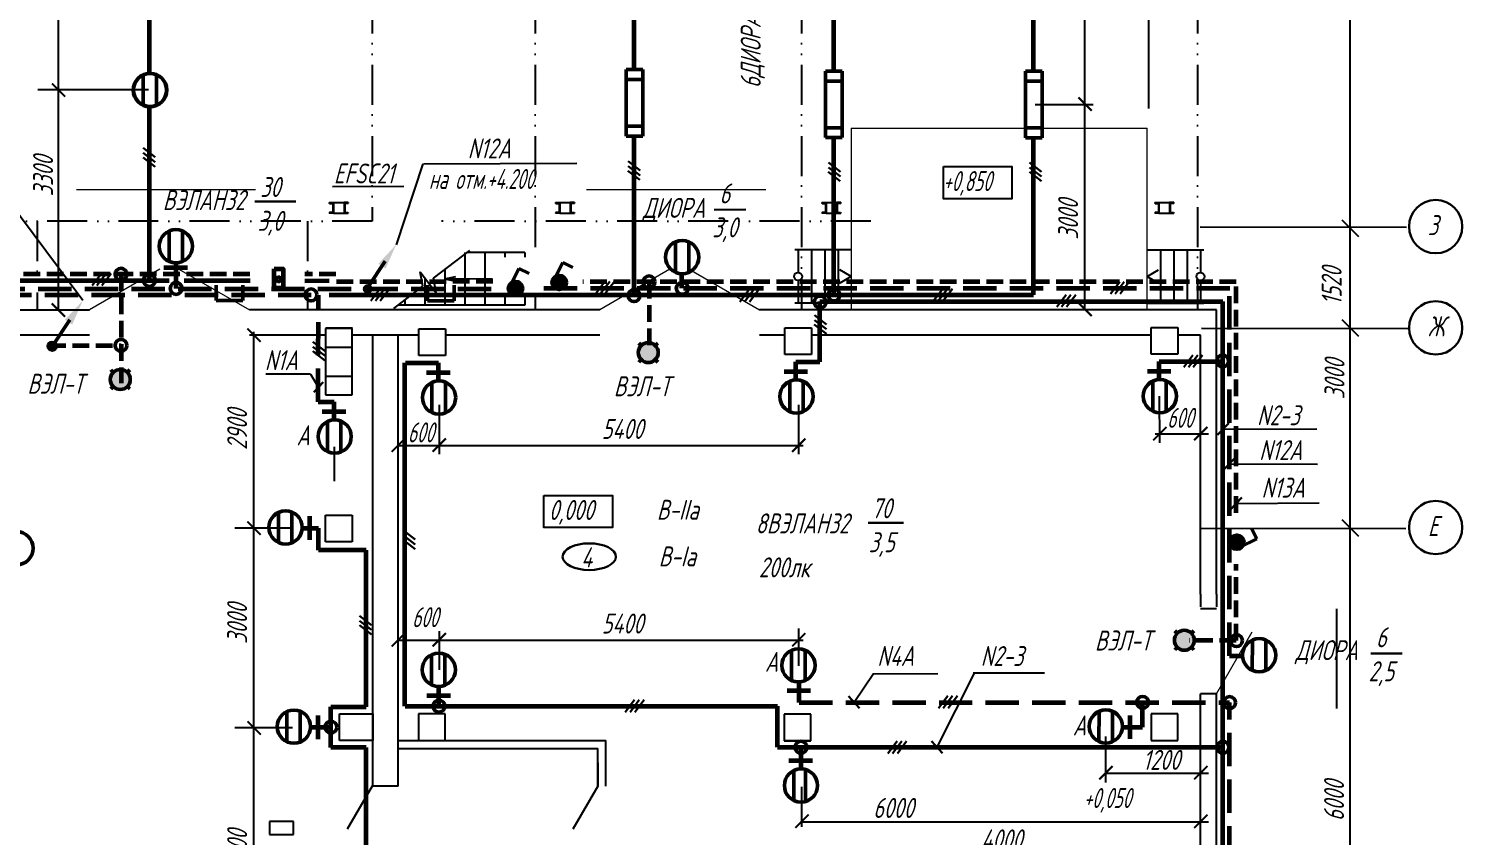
# Model space of a CAD drawing. Header units: inches. Extents: x -2146 to 222, y -883 to 3331.
# Drawn here: x -1037.5 to -822.2, y 3068.9 to 3190.2 of the extents above; entities that cross this region are included whole.
import ezdxf
from ezdxf.enums import TextEntityAlignment as Align

# ---------------------------------------------------------------- set-up
doc = ezdxf.new("R2010")
doc.units = ezdxf.units.IN
doc.header["$MEASUREMENT"] = 0
for name, pattern in [('ACAD_ISO12W100', [21, 12, -3, 0, -3, 0, -3]), ('AUSGEZOGEN', [0]), ('gost5', [7, 5, -2, 0]), ('HIDDEN2', [4.7625, 3.175, -1.5875])]:
    doc.linetypes.add(name, pattern=pattern)
for name, color, linetype in [('1', 7, 'AUSGEZOGEN'), ('osnovnoy shtamp', 7, 'Continuous'), ('TONK', 3, 'Continuous'), ('АР', 7, 'Continuous'), ('блок', 7, 'Continuous'), ('вид', 7, 'Continuous'), ('НОВЫЙ', 7, 'Continuous'), ('орудован', 7, 'Continuous'), ('текст', 7, 'Continuous'), ('ТХ', 7, 'Continuous')]:
    doc.layers.add(name, color=color, linetype=linetype)
for name, color, linetype, lineweight in [('кабель', 1, 'Continuous', 60), ('лампа', 6, 'Continuous', 50), ('основной', 7, 'Continuous', 30), ('размеры', 82, 'Continuous', 25), ('рамка толстая', 7, 'Continuous', 60), ('Спецификация', 9, 'Continuous', 25), ('стена', 7, 'Continuous', 18), ('Строительный', 7, 'Continuous', 25), ('Схема распред. сети', 9, 'Continuous', 25), ('уровни', 5, 'Continuous', 25), ('Эл. аппараты (Вновь)', 93, 'Continuous', 50)]:
    doc.layers.add(name, color=color, linetype=linetype, lineweight=lineweight)
doc.styles.add('Simplex', font='simplex.shx', dxfattribs={"width": 0.7, "oblique": 15})

# ---------------------------------------------------------------- blocks, each defined once
blk = doc.blocks.new('A$C4C4C6647')
for p, q in [((-14.9, 15.3), (-14.9, -0.7)), ((-8.5, 15.3), (-14.9, 15.3)), ((-13.4, 14), (-14, 13.4)), ((-14, 13.4), (-14, 1.2)), ((-14, 1.2), (-13.4, 0.6)), ((-9.1, 14), (-13.4, 14)), ((-13.4, 0.6), (-9.1, 0.6)), ((-9.1, 14), (-8.5, 14.6)), ((-9.1, 0.6), (-8.5, 0)), ((-8.5, 15.3), (-8.5, 14.6)), ((-8.5, 0), (-8.5, -0.7)), ((-14.9, -0.7), (-8.5, -0.7))]:
    blk.add_line(p, q)
at = {"layer": 'Defpoints', "color": 0, "linetype": 'ByBlock'}
for p in [(-14.9, -0.6), (-8.5, -0.6)]:
    blk.add_point(p, dxfattribs=at)
blk = doc.blocks.new('A$C59454A50')
at = {"layer": '1', "color": 3}
for p, q in [((-0.8, 0.8), (0.8, 0.8)), ((-0.8, -0.8), (0.8, -0.8))]:
    blk.add_line(p, q, dxfattribs=at)
at = {"layer": '1', "color": 3, "yscale": 0.1, "zscale": 0.1}
for p, xscale in [((-2.29, -0.73), -0.1), ((2.29, -0.73), 0.1)]:
    blk.add_blockref('A$C4C4C6647', p, dxfattribs=dict(at, xscale=xscale))
blk = doc.blocks.new('A$C3F5E2088')
at = {"layer": 'ТХ'}
for p, q in [((0.98, 0), (-0.98, 0)), ((0.98, -3.63), (0.98, 0)), ((-0.98, 0), (-0.98, -3.63)), ((-0.98, -3.63), (0.98, -3.63))]:
    blk.add_line(p, q, dxfattribs=at)
blk = doc.blocks.new('_Oblique')
at = {"color": 0, "linetype": 'ByBlock', "lineweight": -2}
blk.add_line((-0.5, -0.5), (0.5, 0.5), dxfattribs=at)
blk = doc.blocks.new('A$C111428AF')
at = {"lineweight": 50}
blk.add_hatch(color=24, dxfattribs=at).paths.add_polyline_path([(3, 1.5, 1), (0, 1.5, 1)])
at = {"color": 24, "lineweight": 50}
for p, q in [((0.07, 2.93), (0.44, 2.56)), ((2.93, 2.93), (2.56, 2.56)), ((0.44, 0.44), (0.07, 0.07)), ((2.56, 0.44), (2.93, 0.07))]:
    blk.add_line(p, q, dxfattribs=at)
blk.add_circle((1.5, 1.5), 1.5, dxfattribs=at)

msp = doc.modelspace()

# ---------------------------------------------------------------- hatches: boundary and pattern name
for points in [[(-964.39, 3152.15, -1), (-964.39, 3150.15, -1)], [(-957.83, 3153.05, -1), (-957.83, 3151.05, -1)], [(-855.07, 3113.03, 1), (-857.07, 3113.03, 1)]]:
    msp.add_hatch(color=0).paths.add_polyline_path(points)
h = msp.add_hatch(color=24)
edge = h.paths.add_edge_path()
edge.add_arc((-1033.97, 3142.47), 0.718, 0, 360)
at = {"layer": 'вид'}
for points in [[(-964.93, 3152.02, 1), (-963.76, 3150.39, 1)], [(-958.37, 3152.92, 1), (-957.2, 3151.29, 1)], [(-855.2, 3112.49, -1), (-856.83, 3113.66, -1)]]:
    msp.add_hatch(color=0, dxfattribs=at).paths.add_polyline_path(points)
at = {"layer": 'кабель'}
for points in [[(-986.97, 3151.07, 1), (-986.19, 3151.07, 1)], [(-986.19, 3151.07, 1), (-986.97, 3151.07, 1)]]:
    msp.add_hatch(color=256, dxfattribs=at).paths.add_polyline_path(points)

# ---------------------------------------------------------------- linework, layer by layer
at = {"color": 0, "linetype": 'ACAD_ISO12W100', "ltscale": 0.5}
for p, q in [((-985.94, 3238.24), (-985.94, 3161.24)), ((-961.43, 3238.24), (-961.43, 3155.84)), ((-921.43, 3238.24), (-921.43, 3147.95)), ((-861.96, 3238.24), (-861.96, 3147.95)), ((-985.94, 3161.24), (-1050.41, 3161.24)), ((-1036.24, 3161.24), (-1036.24, 3147.95)), ((-995.64, 3161.24), (-995.64, 3147.95)), ((-911.04, 3161.24), (-975.52, 3161.24)), ((-961.43, 3150.21), (-961.43, 3147.95))]:
    msp.add_line(p, q, dxfattribs=at)
at = {"color": 0, "lineweight": 25}
for p, q in [((-839.05, 3166.75), (-839.05, 3236.45)), ((-839.05, 3122.63), (-839.05, 3188.63)), ((-839.05, 3096.65), (-839.05, 3162.65)), ((-839.05, 3051.72), (-839.05, 3117.72))]:
    msp.add_line(p, q, dxfattribs=at)
at = {"color": 0}
for p, q in [((-1033.03, 3147.96), (-1033.03, 3218.92)), ((-878.87, 3147.95), (-878.87, 3216.82)), ((-1019.5, 3180.97), (-1036.15, 3180.97)), ((-886.35, 3178.79), (-877.63, 3178.79)), ((-982.28, 3157.69), (-978.24, 3169.86)), ((-978.21, 3169.87), (-955.17, 3169.99)), ((-830.57, 3160.3), (-861.56, 3160.34)), ((-1003.67, 2994.38), (-1003.67, 3144.64)), ((-830.4, 3145.08), (-861.38, 3145.12)), ((-995.18, 3138.3), (-993.99, 3136.29)), ((-867.71, 3134.98), (-867.68, 3127.98)), ((-975.88, 3133.67), (-975.88, 3126.24)), ((-921.88, 3133.67), (-921.88, 3126.24)), ((-868.34, 3129.31), (-860.32, 3129.31)), ((-858.17, 3129.99), (-844.07, 3130.07)), ((-991.64, 3127.34), (-991.64, 3122.22)), ((-982.01, 3127.56), (-921.2, 3127.56)), ((-857.21, 3124.8), (-843.96, 3124.74)), ((-856.16, 3118.87), (-843.7, 3118.97)), ((-997.88, 3115.14), (-1006.53, 3115.14)), ((-830.7, 3115.05), (-861.69, 3115.09)), ((-982.01, 3098.33), (-921.2, 3098.33)), ((-975.88, 3099.65), (-975.88, 3093.86)), ((-921.88, 3100.07), (-921.88, 3094.47)), ((-997.88, 3085.13), (-1006.53, 3085.13)), ((-875.8, 3083.84), (-875.8, 3076.95)), ((-875.7, 3078.37), (-860.32, 3078.37)), ((-921.43, 3076.31), (-921.45, 3070.29)), ((-921.59, 3071.06), (-860.32, 3071.06))]:
    msp.add_line(p, q, dxfattribs=at)
for p, q in [((-869.31, 3215.4), (-869.31, 3178.19)), ((-1029.37, 3149.35), (-1043.67, 3168.52)), ((-910.65, 3093.26), (-913.52, 3088.97)), ((-895.53, 3093.37), (-901.1, 3082.24))]:
    msp.add_line(p, q)
at = {"color": 6, "lineweight": 50}
for p, q in [((-1020.32, 3183.23), (-1020.32, 3178.67)), ((-1018.31, 3183.25), (-1018.31, 3178.65)), ((-1016.42, 3159.77), (-1016.43, 3155.21)), ((-1014.41, 3159.79), (-1014.41, 3155.19)), ((-940.38, 3158.15), (-940.39, 3153.59)), ((-938.37, 3158.17), (-938.37, 3153.57)), ((-976.94, 3137.03), (-976.94, 3132.5)), ((-974.93, 3137.05), (-974.92, 3132.47)), ((-923.2, 3137.18), (-923.2, 3132.69)), ((-921.19, 3137.2), (-921.19, 3132.66)), ((-868.68, 3137.22), (-868.68, 3132.71)), ((-866.67, 3137.25), (-866.67, 3132.68)), ((-992.64, 3131.15), (-992.63, 3126.67)), ((-990.63, 3131.23), (-990.63, 3126.58)), ((-999.99, 3117.49), (-1000, 3112.99)), ((-997.97, 3117.54), (-997.97, 3112.96)), ((-853.73, 3098.34), (-853.74, 3093.78)), ((-851.72, 3098.35), (-851.72, 3093.76)), ((-975, 3096.18), (-975, 3091.58)), ((-922.92, 3096.82), (-922.93, 3092.26)), ((-920.91, 3096.83), (-920.91, 3092.24)), ((-977.01, 3096.11), (-977.01, 3091.65)), ((-998.76, 3087.56), (-998.76, 3083.1)), ((-996.75, 3087.63), (-996.75, 3083.03)), ((-876.76, 3087.64), (-876.77, 3083.08)), ((-874.75, 3087.65), (-874.75, 3083.06)), ((-922.6, 3078.74), (-922.6, 3074.23)), ((-920.85, 3078.8), (-920.85, 3074.17))]:
    msp.add_line(p, q, dxfattribs=at)
at = {"linetype": 'Continuous'}
for p, q in [((-981.15, 3166.44), (-991.89, 3166.42)), ((-995.18, 3138.3), (-1001.91, 3138.28)), ((-900.95, 3093.25), (-910.75, 3093.23)), ((-884.93, 3093.39), (-895.68, 3093.37))]:
    msp.add_line(p, q, dxfattribs=at)
at = {"lineweight": 30}
for p, q in [((-1003.53, 3164.22), (-997.4, 3164.22)), ((-934.55, 3162.98), (-929.82, 3162.99)), ((-993.28, 3137.08), (-994.7, 3135.58)), ((-858.99, 3129.14), (-857.27, 3130.92)), ((-858.08, 3123.89), (-856.35, 3125.67)), ((-857.02, 3117.95), (-855.3, 3119.73)), ((-911.44, 3115.95), (-906.13, 3115.95)), ((-835.96, 3096.3), (-831.23, 3096.32)), ((-912.75, 3088.1), (-914.39, 3089.93)), ((-900.28, 3081.33), (-901.91, 3083.16))]:
    msp.add_line(p, q, dxfattribs=at)
at = {"lineweight": 60}
for p, q in [((-1017.19, 3154.32), (-1013.66, 3154.32)), ((-992.37, 3150.18), (-886.59, 3150.17)), ((-991.56, 3150.18), (-963.41, 3150.17)), ((-918.7, 3140.13), (-918.7, 3149.17)), ((-980.93, 3139.96), (-975.96, 3139.96)), ((-975.97, 3137.29), (-975.97, 3139.96)), ((-922.29, 3140.13), (-918.7, 3140.13)), ((-922.29, 3137.46), (-922.29, 3140.13)), ((-867.71, 3140.18), (-858.16, 3140.17)), ((-867.71, 3137.5), (-867.71, 3140.17)), ((-977.75, 3138.51), (-974.22, 3138.51)), ((-924.07, 3138.67), (-920.54, 3138.67)), ((-869.49, 3138.72), (-865.96, 3138.72)), ((-994.01, 3134.11), (-991.64, 3134.1)), ((-991.64, 3131.43), (-991.64, 3134.1)), ((-993.42, 3132.65), (-989.89, 3132.65)), ((-995.27, 3113.39), (-995.27, 3116.93)), ((-996.39, 3115.15), (-993.97, 3115.15)), ((-977.7, 3090.01), (-974.17, 3090.01)), ((-923.6, 3090.74), (-920.07, 3090.74)), ((-994.02, 3083.47), (-994.02, 3087.01)), ((-872.09, 3083.5), (-872.09, 3087.03)), ((-995.14, 3085.24), (-992.12, 3085.24)), ((-873.21, 3085.26), (-870.22, 3085.26)), ((-923.34, 3080.27), (-919.81, 3080.27))]:
    msp.add_line(p, q, dxfattribs=at)
at = {"linetype": 'gost5', "lineweight": 60}
for p, q in [((-994.01, 3134.11), (-994, 3150.14)), ((-921.79, 3088.95), (-857.16, 3088.95))]:
    msp.add_line(p, q, dxfattribs=at)
at = {"color": 24, "linetype": 'gost5', "lineweight": 60, "ltscale": 0.5}
msp.add_line((-1034.42, 3142.59), (-1023.64, 3142.59), dxfattribs=at)
at = {"color": 0, "ltscale": 100}
for p, q in [((-920.04, 3087.19), (-924.04, 3087.19)), ((-924.04, 3087.19), (-924.04, 3083.19)), ((-920.04, 3083.19), (-920.04, 3087.19)), ((-924.04, 3083.19), (-920.04, 3083.19)), ((-920.04, 3083.19), (-924.04, 3083.19))]:
    msp.add_line(p, q, dxfattribs=at)
at = {"color": 0, "lineweight": 50}
for centre in [(-1023.64, 3153.29), (-1019.38, 3152.35), (-944.34, 3152.13), (-1015.36, 3151.15), (-995.1, 3150.18), (-946.59, 3150.08), (-939.35, 3151.17), (-918.64, 3149.1), (-916.56, 3150.17), (-1023.64, 3142.59), (-858.2, 3140.25), (-856.11, 3098.26), (-870.22, 3088.97), (-857.15, 3088.95), (-975.89, 3088.41), (-992.12, 3085.26), (-921.53, 3082.24), (-858.16, 3082.24)]:
    msp.add_circle(centre, 0.891, dxfattribs=at)
at = {"linetype": 'ByBlock', "lineweight": 50, "ltscale": 100}
msp.add_circle((-999.93, 3152.52), 0.344, dxfattribs=at)
at = {"color": 0, "lineweight": 30}
for centre in [(-964.34, 3151.2), (-957.79, 3152.11), (-856.02, 3113.07)]:
    msp.add_circle(centre, 1, dxfattribs=at)
at = {"color": 24}
msp.add_circle((-1033.97, 3142.47), 0.718, dxfattribs=at)
at = {"layer": 'osnovnoy shtamp', "color": 0}
for p, q in [((-913.96, 3152.95), (-915.69, 3153.95)), ((-913.96, 3152.95), (-915.69, 3151.95)), ((-869.54, 3152.95), (-867.81, 3153.95)), ((-869.54, 3152.95), (-867.81, 3151.95))]:
    msp.add_line(p, q, dxfattribs=at)
for centre in [(-921.96, 3152.95), (-861.54, 3152.95)]:
    msp.add_circle(centre, 0.6, dxfattribs=at)
at = {"layer": 'TONK', "color": 0, "linetype": 'HIDDEN2', "ltscale": 0.6}
for p, q in [((-861.54, 3105.24), (-861.54, 3103.04)), ((-859.14, 3105.24), (-859.14, 3103.04))]:
    msp.add_line(p, q, dxfattribs=at)
at = {"layer": 'АР', "color": 0, "lineweight": 5}
for p, q in [((-1017.82, 3154.03), (-1028.36, 3147.95)), ((-1014.95, 3154.06), (-1004.36, 3147.95)), ((-941.2, 3154.03), (-951.74, 3147.95)), ((-938.33, 3154.06), (-927.74, 3147.95))]:
    msp.add_line(p, q, dxfattribs=at)
at = {"layer": 'АР', "color": 0, "linetype": 'ByBlock'}
for p, q in [((-982.13, 3083.25), (-950.84, 3083.25)), ((-950.84, 3076.4), (-950.84, 3083.25)), ((-982.13, 3082.05), (-952.04, 3082.05)), ((-982.04, 3076.4), (-985.93, 3076.4))]:
    msp.add_line(p, q, dxfattribs=at)
at = {"layer": 'АР', "color": 0, "linetype": 'ByBlock', "lineweight": 25}
msp.add_line((-952.04, 3079.9), (-952.04, 3076.4), dxfattribs=at)
at = {"layer": 'АР', "color": 0}
for p, q in [((-985.93, 3076.4), (-989.68, 3069.91)), ((-952.04, 3076.4), (-955.79, 3069.91))]:
    msp.add_line(p, q, dxfattribs=at)
at = {"layer": 'АР', "color": 0, "lineweight": 30}
msp.add_ellipse((-953.32, 3110.86), major_axis=(-4, 0), ratio=0.5, dxfattribs=at)
at = {"layer": 'блок', "color": 0, "lineweight": 30}
for p, q in [((-1020.31, 3172.26), (-1018.49, 3170.87)), ((-1020.31, 3171.52), (-1018.49, 3170.13)), ((-1020.33, 3170.83), (-1018.51, 3169.44)), ((-947.49, 3170.25), (-945.68, 3168.86)), ((-947.49, 3169.52), (-945.68, 3168.13)), ((-917.41, 3170.07), (-915.6, 3168.69)), ((-917.41, 3169.34), (-915.6, 3167.95)), ((-887.2, 3170.07), (-885.38, 3168.69)), ((-887.2, 3169.34), (-885.38, 3167.95)), ((-947.52, 3168.83), (-945.7, 3167.44)), ((-917.43, 3168.65), (-915.62, 3167.26)), ((-887.22, 3168.65), (-885.4, 3167.26)), ((-1026.58, 3153.4), (-1027.97, 3151.58)), ((-1025.87, 3153.4), (-1027.26, 3151.58)), ((-1025.13, 3153.4), (-1026.52, 3151.58)), ((-950.96, 3152.19), (-952.35, 3150.37)), ((-950.25, 3152.19), (-951.64, 3150.37)), ((-949.52, 3152.19), (-950.91, 3150.37)), ((-873.66, 3152.14), (-875.05, 3150.32)), ((-872.96, 3152.14), (-874.35, 3150.32)), ((-872.22, 3152.14), (-873.61, 3150.32)), ((-984.75, 3151.1), (-986.14, 3149.29)), ((-984.05, 3151.1), (-985.44, 3149.29)), ((-983.31, 3151.1), (-984.7, 3149.29)), ((-929.29, 3150.97), (-930.68, 3149.15)), ((-928.59, 3150.97), (-929.98, 3149.15)), ((-927.85, 3150.97), (-929.24, 3149.15)), ((-900.22, 3151.09), (-901.6, 3149.27)), ((-899.51, 3151.09), (-900.9, 3149.27)), ((-898.77, 3151.09), (-900.16, 3149.27)), ((-881.7, 3150.19), (-883.09, 3148.37)), ((-880.99, 3150.19), (-882.38, 3148.37)), ((-880.26, 3150.19), (-881.65, 3148.37)), ((-919.52, 3145.72), (-917.71, 3144.33)), ((-919.5, 3147.14), (-917.68, 3145.75)), ((-919.5, 3146.41), (-917.68, 3145.02)), ((-994.84, 3141.71), (-993.02, 3140.32)), ((-994.81, 3143.13), (-993, 3141.74)), ((-994.81, 3142.4), (-993, 3141.01)), ((-862.65, 3141.13), (-864.04, 3139.32)), ((-861.94, 3141.13), (-863.33, 3139.32)), ((-861.21, 3141.13), (-862.6, 3139.32)), ((-981.28, 3113.39), (-979.46, 3112)), ((-981.25, 3114.82), (-979.44, 3113.43)), ((-981.25, 3114.09), (-979.44, 3112.7)), ((-987.84, 3100.56), (-986.03, 3099.17)), ((-987.82, 3101.98), (-986.01, 3100.59)), ((-987.82, 3101.25), (-986.01, 3099.86)), ((-899.46, 3089.94), (-900.85, 3088.12)), ((-898.76, 3089.94), (-900.15, 3088.12)), ((-898.02, 3089.94), (-899.41, 3088.12)), ((-946.51, 3089.35), (-947.9, 3087.53)), ((-945.8, 3089.35), (-947.19, 3087.53)), ((-945.07, 3089.35), (-946.46, 3087.53)), ((-907.09, 3083.14), (-908.48, 3081.32)), ((-906.38, 3083.14), (-907.77, 3081.32)), ((-905.65, 3083.14), (-907.04, 3081.32))]:
    msp.add_line(p, q, dxfattribs=at)
at = {"layer": 'кабель', "color": 0}
for p, q in [((-1019.38, 3183.47), (-1019.38, 3215.8)), ((-946.59, 3184.02), (-946.59, 3210.79)), ((-916.59, 3183.8), (-916.59, 3210.87)), ((-886.59, 3183.73), (-886.59, 3210.84)), ((-1019.38, 3152.3), (-1019.38, 3178.43)), ((-946.59, 3150.17), (-946.59, 3173.83)), ((-916.6, 3150.18), (-916.59, 3173.83)), ((-886.59, 3150.18), (-886.59, 3173.83)), ((-1016.41, 3152.3), (-1058.79, 3152.32)), ((-1004.26, 3152.29), (-1014.14, 3152.3)), ((-992.38, 3152.28), (-996.05, 3152.26)), ((-980.99, 3088.4), (-980.99, 3139.96)), ((-993.97, 3111.83), (-993.97, 3115.14)), ((-986.84, 3111.83), (-993.97, 3111.83)), ((-986.84, 3088.3), (-986.84, 3111.83)), ((-921.79, 3088.95), (-921.79, 3092.04)), ((-975.89, 3088.4), (-975.89, 3091.27)), ((-992.12, 3082.22), (-992.12, 3088.3)), ((-992.12, 3088.3), (-986.84, 3088.3)), ((-925.06, 3082.24), (-925.06, 3088.4)), ((-870.22, 3085.25), (-870.22, 3088.95)), ((-986.84, 3082.22), (-992.12, 3082.22)), ((-986.83, 3028.17), (-986.84, 3082.22)), ((-921.53, 3082.24), (-921.53, 3078.98))]:
    msp.add_line(p, q, dxfattribs=at)
at = {"layer": 'кабель'}
for p, q in [((-1015.36, 3151.13), (-1015.36, 3154.99)), ((-939.39, 3151.18), (-939.39, 3153.36)), ((-857.15, 3095.99), (-855.24, 3095.99))]:
    msp.add_line(p, q, dxfattribs=at)
at = {"layer": 'кабель', "color": 0, "lineweight": 60}
for p, q in [((-918.7, 3149.17), (-858.16, 3149.17)), ((-980.98, 3088.4), (-925.06, 3088.4)), ((-925.06, 3082.24), (-858.16, 3082.24))]:
    msp.add_line(p, q, dxfattribs=at)
at = {"layer": 'кабель', "color": 0}
msp.add_lwpolyline([(-1000.62, 3154.08), (-999.29, 3154.08), (-999.29, 3151.17), (-1000.62, 3151.17)], close=True, dxfattribs=at)
at = {"layer": 'кабель'}
msp.add_circle((-986.58, 3151.07), 0.39, dxfattribs=at)
msp.add_circle((-986.58, 3151.07), 0.39, dxfattribs=at)
at = {"layer": 'лампа'}
for p, q in [((-947.76, 3174.02), (-947.76, 3184.02)), ((-947.76, 3184.02), (-945.26, 3184.02)), ((-947.76, 3182.52), (-945.26, 3182.52)), ((-945.26, 3184.02), (-945.26, 3174.02)), ((-917.86, 3173.8), (-917.86, 3183.8)), ((-917.86, 3183.8), (-915.36, 3183.8)), ((-917.86, 3182.3), (-915.36, 3182.3)), ((-915.36, 3183.8), (-915.36, 3173.8)), ((-887.82, 3173.78), (-887.82, 3183.78)), ((-887.82, 3183.78), (-885.32, 3183.78)), ((-887.82, 3182.28), (-885.32, 3182.28)), ((-885.32, 3183.78), (-885.32, 3173.78)), ((-945.26, 3175.52), (-947.76, 3175.52)), ((-945.26, 3174.02), (-947.76, 3174.02)), ((-915.36, 3175.3), (-917.86, 3175.3)), ((-915.36, 3173.8), (-917.86, 3173.8)), ((-885.32, 3175.28), (-887.82, 3175.28)), ((-885.32, 3173.78), (-887.82, 3173.78)), ((-983.95, 3155.25), (-986.5, 3151.4))]:
    msp.add_line(p, q, dxfattribs=at)
at = {"layer": 'лампа', "color": 24}
msp.add_line((-1031.31, 3146.43), (-1033.86, 3142.58), dxfattribs=at)
at = {"layer": 'лампа'}
for centre in [(-1019.3, 3180.95), (-1019.26, 3180.96), (-1015.4, 3157.49), (-939.36, 3155.87), (-975.88, 3134.76), (-922.2, 3134.93), (-867.62, 3134.98), (-991.55, 3128.9), (-998.92, 3115.25), (-1039.34, 3112.13), (-852.71, 3096.05), (-975.92, 3093.88), (-921.9, 3094.54), (-997.67, 3085.33), (-875.74, 3085.36), (-875.74, 3085.36), (-921.52, 3076.49)]:
    msp.add_circle(centre, 2.5, dxfattribs=at)
msp.add_solid([(-984.99, 3154.86), (-982.3, 3157.75), (-983.91, 3154.14)], dxfattribs=at)
at = {"layer": 'лампа', "color": 24}
msp.add_solid([(-1032.06, 3146.45), (-1029.36, 3149.35), (-1030.97, 3145.73)], dxfattribs=at)
at = {"layer": 'НОВЫЙ', "color": 0}
for points in [[(-900.13, 3169.46), (-889.84, 3169.46), (-889.84, 3164.63), (-900.13, 3164.63)], [(-960.12, 3120.06), (-949.82, 3120.06), (-949.82, 3115.23), (-960.12, 3115.23)]]:
    msp.add_lwpolyline(points, close=True, dxfattribs=at)
at = {"layer": 'основной', "color": 0, "lineweight": 25, "ltscale": 100}
for p, q in [((-1047.94, 3147.95), (-1028.36, 3147.95)), ((-952.04, 3076.4), (-952.04, 3082.05))]:
    msp.add_line(p, q, dxfattribs=at)
at = {"layer": 'основной', "color": 0}
for centre in [(-826.2, 3160.44), (-826.2, 3145.24), (-826.2, 3115.24)]:
    msp.add_circle(centre, 4, dxfattribs=at)
at = {"layer": 'размеры', "color": 0, "lineweight": 9}
for p, q in [((-913.96, 3175.24), (-869.54, 3175.24)), ((-913.96, 3175.24), (-913.96, 3147.95)), ((-869.54, 3147.95), (-869.54, 3175.24))]:
    msp.add_line(p, q, dxfattribs=at)
at = {"layer": 'размеры', "color": 0, "lineweight": 13}
for p, q in [((-1003.44, 3165.95), (-1030.34, 3165.95)), ((-859.14, 3090.24), (-853.74, 3099.59))]:
    msp.add_line(p, q, dxfattribs=at)
at = {"layer": 'размеры', "color": 0, "lineweight": 5}
msp.add_line((-926.82, 3165.95), (-953.72, 3165.95), dxfattribs=at)
at = {"layer": 'размеры', "color": 0}
for p, q in [((-976.71, 3152.69), (-971.25, 3156.85)), ((-972, 3156.55), (-972, 3148.65)), ((-963, 3156.55), (-971.64, 3156.55)), ((-969, 3156.55), (-969, 3148.65)), ((-966, 3156.55), (-966, 3155.84)), ((-963, 3156.55), (-963, 3155.84)), ((-913.96, 3156.95), (-922.46, 3156.95)), ((-921.96, 3156.95), (-921.96, 3153.55)), ((-919.96, 3156.95), (-919.96, 3148.95)), ((-917.96, 3156.95), (-917.96, 3148.95)), ((-915.96, 3156.95), (-915.96, 3148.95)), ((-869.54, 3156.95), (-861.04, 3156.95)), ((-867.54, 3156.95), (-867.54, 3148.95)), ((-865.54, 3156.95), (-865.54, 3148.95)), ((-863.54, 3156.95), (-863.54, 3148.95)), ((-861.54, 3156.95), (-861.54, 3153.55)), ((-978.3, 3151.47), (-978.71, 3153.67)), ((-978.71, 3153.67), (-976.29, 3150.49)), ((-978, 3152.73), (-978, 3148.65)), ((-976.29, 3150.49), (-976.71, 3152.69)), ((-975, 3153.99), (-975, 3148.65)), ((-975, 3152.6), (-973.38, 3152.97)), ((-967.85, 3152.55), (-975, 3152.6)), ((-975, 3152.6), (-973.38, 3152.22)), ((-921.96, 3152.35), (-921.96, 3148.95)), ((-861.54, 3152.35), (-861.54, 3148.95)), ((-982.65, 3148.15), (-978.3, 3151.47)), ((-966, 3150.21), (-966, 3148.65)), ((-963, 3150.21), (-963, 3148.65)), ((-951.74, 3147.95), (-1004.36, 3147.95)), ((-963, 3148.65), (-982, 3148.65)), ((-981, 3149.41), (-981, 3148.65)), ((-859.14, 3147.95), (-927.74, 3147.95)), ((-913.96, 3148.95), (-922.46, 3148.95)), ((-869.54, 3148.95), (-861.04, 3148.95)), ((-859.14, 3105.24), (-859.14, 3147.95)), ((-859.14, 3105.24), (-859.14, 3147.95)), ((-1028.36, 3144.15), (-1043.94, 3144.15)), ((-992.94, 3144.15), (-1004.36, 3144.15)), ((-988.94, 3145.15), (-992.94, 3145.15)), ((-992.94, 3145.15), (-992.94, 3135.15)), ((-988.94, 3135.15), (-988.94, 3145.15)), ((-978.96, 3144.15), (-988.94, 3144.15)), ((-985.84, 3076.4), (-985.84, 3144.15)), ((-982.04, 3076.4), (-982.04, 3144.15)), ((-978.92, 3141.09), (-978.92, 3145.09)), ((-978.92, 3145.09), (-974.92, 3145.09)), ((-951.74, 3144.15), (-974.96, 3144.15)), ((-974.92, 3145.09), (-974.92, 3141.09)), ((-923.94, 3144.15), (-927.74, 3144.15)), ((-923.93, 3141.22), (-923.93, 3145.22)), ((-923.93, 3145.22), (-919.93, 3145.22)), ((-868.96, 3144.15), (-919.94, 3144.15)), ((-919.93, 3145.22), (-919.93, 3141.22)), ((-868.91, 3141.29), (-868.91, 3145.29)), ((-868.91, 3145.29), (-864.91, 3145.29)), ((-861.54, 3144.15), (-864.96, 3144.15)), ((-861.54, 3144.15), (-864.96, 3144.15)), ((-864.91, 3145.29), (-864.91, 3141.29)), ((-861.54, 3105.24), (-861.54, 3144.15)), ((-861.54, 3105.24), (-861.54, 3144.15)), ((-861.54, 3105.24), (-861.54, 3144.15)), ((-992.94, 3142.32), (-988.94, 3142.32)), ((-974.92, 3141.09), (-978.92, 3141.09)), ((-919.93, 3141.22), (-923.93, 3141.22)), ((-864.91, 3141.29), (-868.91, 3141.29)), ((-992.94, 3137.98), (-988.94, 3137.98)), ((-992.94, 3135.15), (-988.94, 3135.15)), ((-992.91, 3113.1), (-992.91, 3117.1)), ((-992.91, 3117.1), (-988.91, 3117.1)), ((-988.91, 3117.1), (-988.91, 3113.1)), ((-988.91, 3113.1), (-992.91, 3113.1)), ((-859.14, 3103.04), (-861.54, 3103.04)), ((-841.05, 3088.04), (-841.05, 3103.04)), ((-859.14, 3090.24), (-861.54, 3090.24)), ((-861.54, 2962.35), (-861.54, 3090.24)), ((-859.14, 2962.35), (-859.14, 3090.24)), ((-990.84, 3083.24), (-990.84, 3087.24)), ((-990.84, 3087.24), (-985.84, 3087.24)), ((-985.84, 3087.24), (-985.84, 3083.24)), ((-974.94, 3087.24), (-978.94, 3087.24)), ((-978.94, 3087.24), (-978.94, 3083.24)), ((-974.94, 3083.24), (-974.94, 3087.24)), ((-864.94, 3087.24), (-868.94, 3087.24)), ((-868.94, 3087.24), (-868.94, 3083.24)), ((-864.94, 3087.24), (-868.94, 3087.24)), ((-864.94, 3083.24), (-864.94, 3087.24)), ((-985.84, 3083.24), (-990.84, 3083.24)), ((-978.94, 3083.24), (-974.94, 3083.24)), ((-868.94, 3083.24), (-864.94, 3083.24)), ((-868.94, 3083.24), (-864.94, 3083.24))]:
    msp.add_line(p, q, dxfattribs=at)
at = {"layer": 'размеры', "color": 3}
msp.add_line((-997.88, 3085.15), (-1004.36, 3085.15), dxfattribs=at)
at = {"layer": 'размеры', "color": 0, "lineweight": 25}
msp.add_line((-952.04, 3076.4), (-952.04, 3082.05), dxfattribs=at)
at = {"layer": 'размеры', "color": 0, "const_width": 0.3}
for points in [[(-1034.01, 3181.95), (-1032.01, 3179.95)], [(-879.86, 3179.85), (-877.86, 3177.85)], [(-1034.03, 3148.89), (-1032.03, 3146.89)], [(-879.86, 3149.01), (-877.86, 3147.01)], [(-1004.65, 3145.13), (-1002.65, 3143.13)], [(-982.99, 3126.6), (-980.99, 3128.6)], [(-980.99, 3128.6), (-982.99, 3126.6)], [(-976.85, 3126.61), (-974.85, 3128.61)], [(-974.85, 3128.61), (-976.85, 3126.61)], [(-922.85, 3126.61), (-920.85, 3128.61)], [(-920.85, 3128.61), (-922.85, 3126.61)], [(-868.63, 3128.34), (-866.63, 3130.34)], [(-866.63, 3130.34), (-868.63, 3128.34)], [(-862.48, 3128.35), (-860.48, 3130.35)], [(-860.48, 3130.35), (-862.48, 3128.35)], [(-1004.65, 3116.14), (-1002.65, 3114.14)], [(-982.99, 3097.37), (-980.99, 3099.37)], [(-980.99, 3099.37), (-982.99, 3097.37)], [(-976.85, 3097.38), (-974.85, 3099.38)], [(-974.85, 3099.38), (-976.85, 3097.38)], [(-922.85, 3097.38), (-920.85, 3099.38)], [(-920.85, 3099.38), (-922.85, 3097.38)], [(-1004.65, 3086.13), (-1002.65, 3084.13)], [(-876.73, 3077.41), (-874.73, 3079.41)], [(-874.73, 3079.41), (-876.73, 3077.41)], [(-862.48, 3077.41), (-860.48, 3079.41)], [(-860.48, 3079.41), (-862.48, 3077.41)], [(-922.38, 3070.13), (-920.38, 3072.13)], [(-920.38, 3072.13), (-922.38, 3070.13)], [(-862.48, 3070.1), (-860.48, 3072.1)], [(-860.48, 3072.1), (-862.48, 3070.1)]]:
    msp.add_lwpolyline(points, dxfattribs=at)
at = {"layer": 'рамка толстая', "lineweight": 40}
for p, q in [((-958.64, 3152.39), (-957.31, 3155.05)), ((-955.77, 3154.29), (-957.31, 3155.05)), ((-965.2, 3151.49), (-963.87, 3154.15)), ((-962.32, 3153.38), (-963.87, 3154.15)), ((-855.73, 3112.22), (-853.07, 3113.55)), ((-853.84, 3115.1), (-853.07, 3113.56))]:
    msp.add_line(p, q, dxfattribs=at)
at = {"layer": 'рамка толстая'}
for centre in [(-964.39, 3151.15), (-957.83, 3152.05), (-856.07, 3113.03)]:
    msp.add_circle(centre, 1, dxfattribs=at)
at = {"layer": 'стена', "color": 24, "linetype": 'gost5', "lineweight": 60, "ltscale": 0.5}
for p, q in [((-856.16, 3117.46), (-856.16, 3152.14)), ((-856.16, 3098.27), (-856.16, 3109.75))]:
    msp.add_line(p, q, dxfattribs=at)
at = {"layer": 'стена', "linetype": 'gost5', "lineweight": 60}
for p, q in [((-968.06, 3151.04), (-1477.59, 3151.14)), ((-995.06, 3150.14), (-1476.75, 3150.14)), ((-857.14, 3151.13), (-960.14, 3151.16)), ((-857.16, 3095.99), (-857.16, 3151.13)), ((-857.16, 2960.4), (-857.16, 3088.95))]:
    msp.add_line(p, q, dxfattribs=at)
at = {"layer": 'стена', "lineweight": 60}
msp.add_line((-858.16, 2961.4), (-858.16, 3149.17), dxfattribs=at)
at = {"layer": 'Строительный', "color": 0}
msp.add_line((-988.88, 3145.17), (-992.88, 3145.17), dxfattribs=at)
at = {"layer": 'уровни', "color": 24, "linetype": 'gost5', "lineweight": 60, "ltscale": 0.5}
for p, q in [((-1004.29, 3153.3), (-1040.11, 3153.32)), ((-1023.64, 3153.29), (-1023.64, 3136.93)), ((-991.37, 3153.32), (-996.05, 3153.32)), ((-967.79, 3152.18), (-991.37, 3152.14)), ((-856.18, 3152.13), (-954.28, 3152.12)), ((-944.34, 3152.13), (-944.34, 3142.12)), ((-856.16, 3098.27), (-863.22, 3098.27))]:
    msp.add_line(p, q, dxfattribs=at)
at = {"layer": 'Эл. аппараты (Вновь)'}
for p, q in [((-1009.33, 3149.34), (-1009.33, 3151.66)), ((-1005.33, 3149.34), (-1005.33, 3151.66)), ((-977.6, 3149.3), (-977.6, 3151.63)), ((-973.6, 3149.3), (-973.6, 3151.63)), ((-1005.33, 3149.34), (-1009.33, 3149.34)), ((-1005.32, 3149.34), (-1009.32, 3149.34)), ((-973.6, 3149.3), (-977.6, 3149.3)), ((-973.59, 3149.3), (-977.59, 3149.3))]:
    msp.add_line(p, q, dxfattribs=at)

# ---------------------------------------------------------------- block references
at = {"color": 0, "lineweight": 25, "xscale": 2.5, "yscale": 2.5, "zscale": 2.5, "rotation": 270}
for p in [(-839.05, 3160.22), (-839.05, 3145.23), (-839.05, 3115.21)]:
    msp.add_blockref('_Oblique', p, dxfattribs=at)
at = {"rotation": 180}
for p in [(-942.96, 3143.02), (-1022.25, 3138.98), (-862.45, 3099.81)]:
    msp.add_blockref('A$C111428AF', p, dxfattribs=at)
at = {"layer": '1', "color": 0}
for p in [(-990.94, 3163.24), (-956.96, 3163.24), (-916.96, 3163.24), (-866.96, 3163.24)]:
    msp.add_blockref('A$C59454A50', p, dxfattribs=at)
at = {"layer": '1', "color": 0, "rotation": 270}
msp.add_blockref('A$C3F5E2088', (-997.72, 3070.12), dxfattribs=at)

# ---------------------------------------------------------------- texts
at = {"lineweight": 20, "style": 'Simplex', "oblique": 15, "width": 0.7}
msp.add_text('6ДИОРА ИНДУСТР.', height=3, rotation=90, dxfattribs=at).set_placement((-927.56, 3193.73), align=Align.CENTER)
for s, p in [('30', (-1001.22, 3164.89)), ('ВЭЛАН32', (-1011.2, 3162.92)), ('6', (-932.96, 3163.92)), ('ДИОРА', (-940.61, 3161.75)), ('3,0', (-1001.22, 3159.8)), ('3,0', (-932.96, 3158.83)), ('70', (-909.43, 3116.63)), ('8ВЭЛАН32', (-921.32, 3114.36)), ('3,5', (-909.41, 3111.53)), ('ДИОРА', (-842.58, 3095.32)), ('6', (-834.37, 3097.25)), ('2,5', (-834.37, 3092.15))]:
    msp.add_text(s, height=3, dxfattribs=at).set_placement(p, align=Align.CENTER)
at = {"color": 0, "lineweight": 20, "style": 'Simplex', "oblique": 15, "width": 0.7}
for s, p in [('З', (-827.38, 3159.16)), ('Ж', (-827.38, 3143.96)), ('Е', (-827.38, 3113.96))]:
    msp.add_text(s, height=3, dxfattribs=at).set_placement(p)
at = {"lineweight": 20, "style": 'Simplex', "oblique": 15, "width": 0.7}
for s, p in [('N1А', (-1002.04, 3138.88)), ('N2-3', (-853.03, 3130.6)), ('N4А', (-910.06, 3094.45)), ('N2-3', (-894.53, 3094.44))]:
    msp.add_text(s, height=3, dxfattribs=at).set_placement(p)
at = {"layer": 'АР', "color": 0, "lineweight": 20, "style": 'Simplex', "oblique": 15, "width": 0.7}
msp.add_text('4', height=3, dxfattribs=at).set_placement((-954.54, 3109.26))
at = {"layer": 'орудован', "color": 0, "linetype": 'Continuous', "lineweight": 20, "style": 'Simplex', "oblique": 15}
for s, width, p in [('+0,850', 0.6, (-900.18, 3165.78)), ('0,000', 0.7, (-959.38, 3116.38)), ('+0,050', 0.6, (-879.09, 3073.11))]:
    msp.add_text(s, height=3, dxfattribs=dict(at, width=width)).set_placement(p)
at = {"layer": 'размеры', "color": 0, "lineweight": 20, "style": 'Simplex', "oblique": 15, "width": 0.7}
for s, p in [('3300', (-1033.84, 3164.99)), ('3000', (-879.9, 3158.49)), ('1520', (-840.32, 3148.67)), ('3000', (-839.89, 3134.5)), ('2900', (-1004.7, 3126.9)), ('3000', (-1004.7, 3097.77)), ('6000', (-839.96, 3071.15)), ('3000', (-1004.7, 3063.82))]:
    msp.add_text(s, height=3, rotation=90, dxfattribs=at).set_placement(p)
at = {"layer": 'размеры', "color": 0, "lineweight": 20, "style": 'Simplex', "oblique": 15}
for s, width, p in [('600', 0.6, (-866.53, 3130.22)), ('600', 0.6, (-980.58, 3128.03)), ('5400', 0.7, (-951.45, 3128.55)), ('600', 0.6, (-979.93, 3100.27)), ('5400', 0.7, (-951.45, 3099.32)), ('1200', 0.7, (-870.19, 3078.84)), ('6000', 0.7, (-910.68, 3071.62)), ('4000', 0.7, (-894.44, 3066.9))]:
    msp.add_text(s, height=3, dxfattribs=dict(at, width=width)).set_placement(p)
at = {"layer": 'Спецификация', "color": 0, "lineweight": 20, "style": 'Simplex', "oblique": 15, "width": 0.7}
msp.add_text('EFSC21', height=3, dxfattribs=at).set_placement((-991.67, 3166.92))
at = {"layer": 'Схема распред. сети', "color": 0, "lineweight": 20, "style": 'Simplex', "oblique": 15, "width": 0.7}
msp.add_text('200лк', height=3, dxfattribs=at).set_placement((-927.85, 3107.76))
at = {"layer": 'текст', "color": 3, "lineweight": 40, "style": 'Simplex', "oblique": 15, "width": 0.7}
for p in [(-996.29, 3127.59), (-925.95, 3093.57), (-879.71, 3084.02)]:
    msp.add_text('А', height=3, dxfattribs=at).set_placement(p, align=Align.CENTER)
at = {"layer": 'текст', "color": 0, "lineweight": 20, "style": 'Simplex', "oblique": 15, "width": 0.7}
for s, p in [('В-IIа', (-940.03, 3116.41)), ('В-Iа', (-940.1, 3109.41))]:
    msp.add_text(s, height=3, dxfattribs=at).set_placement(p, align=Align.CENTER)
at = {"layer": 'уровни', "color": 0, "lineweight": 20, "style": 'Simplex', "oblique": 15}
for s, width, p in [('N12А', 0.7, (-971.57, 3170.68)), ('на отм.+4.200', 0.6, (-977.4, 3166.09)), ('N12А', 0.7, (-852.7, 3125.37)), ('N13А', 0.7, (-852.36, 3119.72))]:
    msp.add_text(s, height=3, dxfattribs=dict(at, width=width)).set_placement(p)
at = {"layer": 'уровни', "color": 24, "lineweight": 20, "style": 'Simplex', "oblique": 15, "width": 0.7}
for p in [(-1037.7, 3135.34), (-949.63, 3134.96), (-877.38, 3096.77)]:
    msp.add_text('ВЭЛ-Т', height=3, dxfattribs=at).set_placement(p)

doc.saveas('drawing.dxf')
